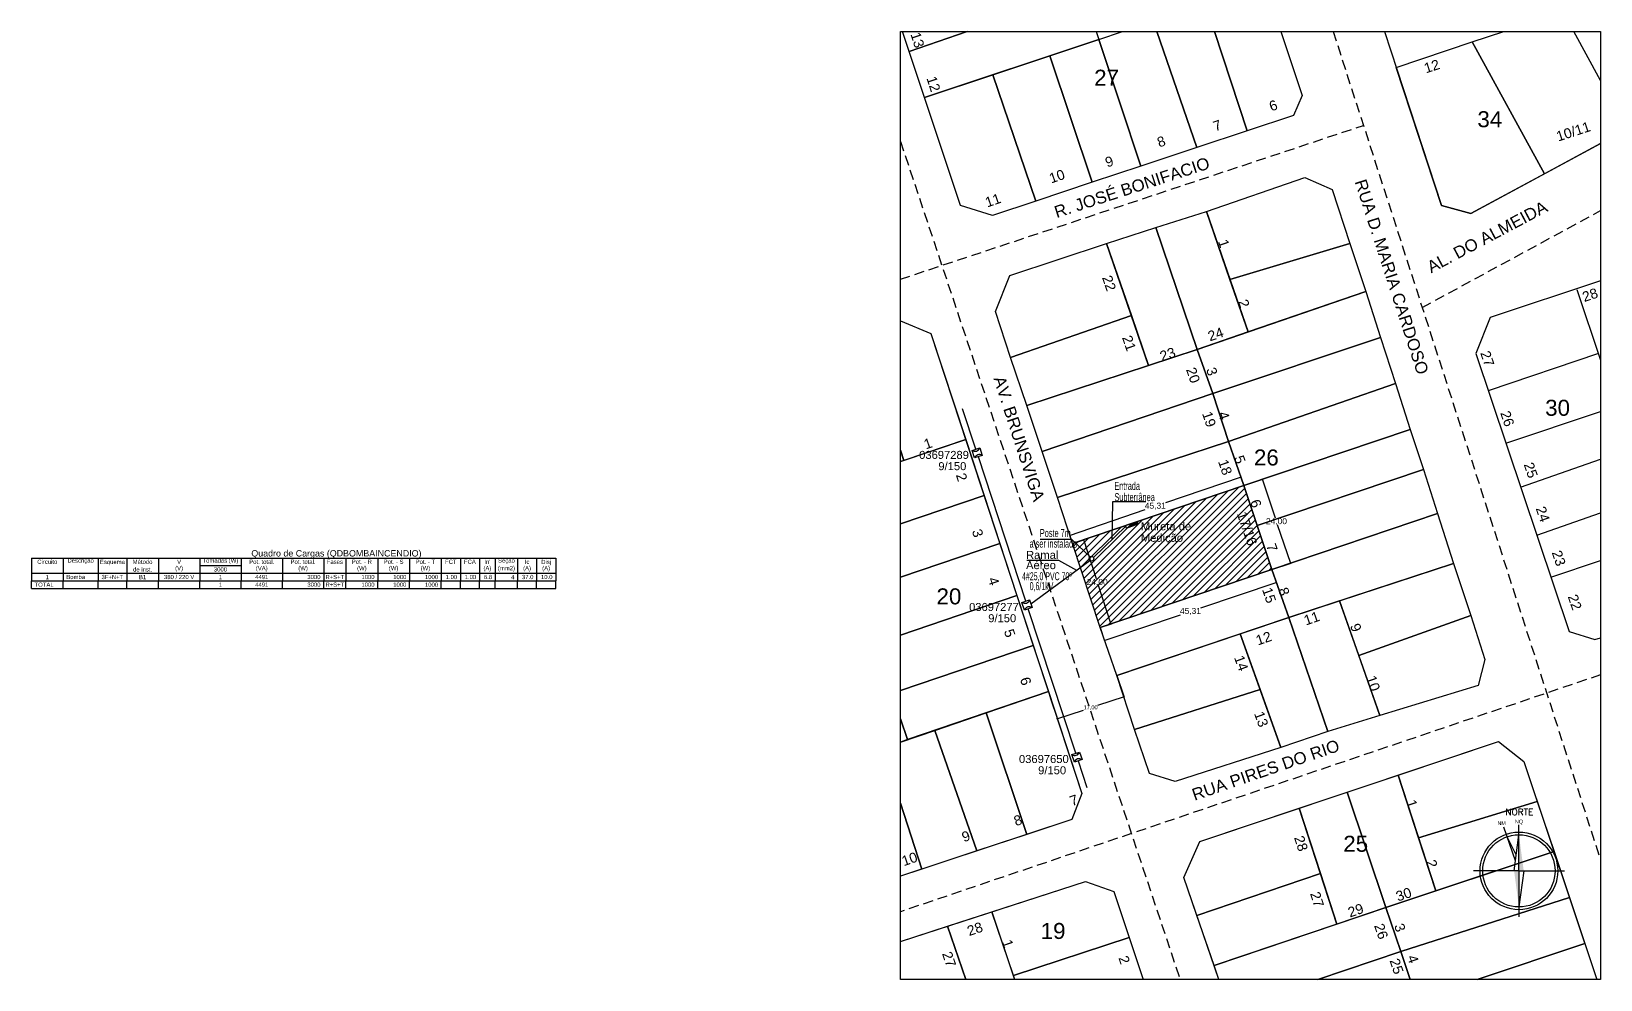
# Model space of a CAD drawing. Header units: inches. Extents: x -6.9 to 80.3, y -2.3 to 48.8.
# Drawn here: x 41.06 to 80.29, y 0.91 to 24.61 of the extents above; entities that cross this region are included whole.
import ezdxf
from ezdxf.enums import TextEntityAlignment as Align

# ---------------------------------------------------------------- set-up
doc = ezdxf.new("R2010")
doc.units = ezdxf.units.IN
doc.header["$MEASUREMENT"] = 0
doc.linetypes.add('HIDDEN', pattern=[0.375, 0.25, -0.125])
for name, color, linetype in [('Alvenaria', 7, 'Continuous'), ('carimbo', 7, 'Continuous'), ('Elétrico', 5, 'Continuous'), ('EQUIPAMENTOS', 7, 'Continuous'), ('projecao', 4, 'HIDDEN'), ('Telefonia', 7, 'Continuous'), ('Texto - Elétrica', 7, 'Continuous')]:
    doc.layers.add(name, color=color, linetype=linetype)
for name, color, linetype, lineweight in [('Cota', 7, 'Continuous', 25), ('DI-Linhas do quadro', 7, 'HIDDEN', 30), ('DI-Textos do quadro', 5, 'Continuous', 20), ('DI-Título do quadro', 5, 'Continuous', 30), ('TEXTO', 7, 'Continuous', 20)]:
    doc.layers.add(name, color=color, linetype=linetype, lineweight=lineweight)
doc.layers.add('VP', color=6, linetype='Continuous', plot=False)
doc.styles.add('Arial', font='arial.ttf')
doc.styles.add('ROMAND', font='arial.ttf')
doc.styles.add('ROMANT', font='romant')
doc.dimstyles.new('cotass', dxfattribs={"dimtxt": 0.1, "dimasz": 0.01, "dimexe": 0.01, "dimexo": 0, "dimgap": 0.01, "dimtad": 0, "dimtih": 1, "dimtoh": 1, "dimdec": 0, "dimlfac": 1000, "dimzin": 4, "dimdsep": 46, "dimtxsty": 'Arial', "dimblk": 'OBLIQUE', "dimcen": 0, "dimdle": 0.01, "dimclrd": 7, "dimclre": 7, "dimclrt": 2, "dimadec": 0, "dimazin": 1, "dimtfac": 1, "dimtdec": 0, "dimtix": 1, "dimtofl": 0, "dimtmove": 0, "dimatfit": 3, "dimldrblk": 'OPEN30', "dimfxl": 0, "dimtolj": 1, "dimtzin": 0, "dimlwd": -1, "dimarcsym": 0})

# ---------------------------------------------------------------- blocks, each defined once
blk = doc.blocks.new('_Oblique')
at = {"color": 0, "linetype": 'ByBlock', "lineweight": -2}
blk.add_line((-0.5, -0.5), (0.5, 0.5), dxfattribs=at)
blk = doc.blocks.new('*D5')
at = {"layer": 'Cota', "color": 7, "lineweight": -2, "transparency": 16777216}
for p, q in [((71.364, 13.26), (71.841, 13.42)), ((72.07, 11.16), (72.547, 11.32))]:
    blk.add_line(p, q, dxfattribs=at)
at = {"layer": 'Cota', "color": 7, "transparency": 16777216}
for p, q in [((71.828, 13.426), (72.155, 12.454)), ((72.541, 11.307), (72.213, 12.28))]:
    blk.add_line(p, q, dxfattribs=at)
at = {"layer": 'DEFPOINTS', "color": 0, "transparency": 16777216}
for p in [(71.831, 13.417), (71.364, 13.26), (72.07, 11.16)]:
    blk.add_point(p, dxfattribs=at)
at = {"layer": 'Cota', "color": 7, "transparency": 16777216, "xscale": 0.01, "yscale": 0.01, "zscale": 0.01}
for p, rotation in [((71.831, 13.417), 108.5882823860836), ((72.537, 11.317), 288.5882823860836)]:
    blk.add_blockref('_Oblique', p, dxfattribs=dict(at, rotation=rotation))
at = {"layer": 'Cota', "color": 2, "transparency": 16777216, "insert": (72.184, 12.367), "char_height": 0.15, "attachment_point": 5, "style": 'Arial'}
blk.add_mtext('\\A1;24.00', dxfattribs=at)
blk = doc.blocks.new('_Open30')
at = {"color": 0, "linetype": 'ByBlock', "lineweight": -2}
for p, q in [((-1, 0.3), (0, 0)), ((0, 0), (-1, -0.3)), ((0, 0), (-1, 0))]:
    blk.add_line(p, q, dxfattribs=at)
blk = doc.blocks.new('*D6')
at = {"layer": 'Cota', "color": 7, "transparency": 16777216}
for p, q in [((71.303, 13.471), (69.408, 12.828)), ((67.009, 12.014), (68.904, 12.657))]:
    blk.add_line(p, q, dxfattribs=at)
at = {"layer": 'Cota', "color": 7, "lineweight": -2, "transparency": 16777216}
for p, q in [((71.364, 13.26), (71.29, 13.477)), ((67.089, 11.81), (67.015, 12.027))]:
    blk.add_line(p, q, dxfattribs=at)
at = {"layer": 'DEFPOINTS', "color": 0, "transparency": 16777216}
for p in [(71.294, 13.467), (71.364, 13.26), (67.089, 11.81)]:
    blk.add_point(p, dxfattribs=at)
at = {"layer": 'Cota', "color": 7, "transparency": 16777216, "xscale": 0.01, "yscale": 0.01, "zscale": 0.01}
for p, rotation in [((71.294, 13.467), 18.73597466963692), ((67.019, 12.017), 198.7359746696369)]:
    blk.add_blockref('_Oblique', p, dxfattribs=dict(at, rotation=rotation))
at = {"layer": 'Cota', "color": 2, "transparency": 16777216, "insert": (69.156, 12.742), "char_height": 0.15, "attachment_point": 5, "style": 'Arial'}
blk.add_mtext('\\A1;45,31', dxfattribs=at)
blk = doc.blocks.new('*D7')
at = {"layer": 'Cota', "color": 7, "lineweight": -2, "transparency": 16777216}
for p, q in [((72.07, 11.16), (72.183, 10.827)), ((67.776, 9.71), (67.889, 9.377))]:
    blk.add_line(p, q, dxfattribs=at)
at = {"layer": 'Cota', "color": 7, "transparency": 16777216}
for p, q in [((72.189, 10.839), (70.284, 10.196)), ((67.876, 9.383), (69.781, 10.026))]:
    blk.add_line(p, q, dxfattribs=at)
at = {"layer": 'DEFPOINTS', "color": 0, "transparency": 16777216}
for p in [(72.07, 11.16), (67.776, 9.71), (67.886, 9.386)]:
    blk.add_point(p, dxfattribs=at)
at = {"layer": 'Cota', "color": 7, "transparency": 16777216, "xscale": 0.01, "yscale": 0.01, "zscale": 0.01}
for p, rotation in [((72.179, 10.836), 18.65983298043305), ((67.886, 9.386), 198.659832980433)]:
    blk.add_blockref('_Oblique', p, dxfattribs=dict(at, rotation=rotation))
at = {"layer": 'Cota', "color": 2, "transparency": 16777216, "insert": (70.033, 10.111), "char_height": 0.15, "attachment_point": 5, "style": 'Arial'}
blk.add_mtext('\\A1;45,31', dxfattribs=at)
blk = doc.blocks.new('*D8')
at = {"layer": 'Cota', "color": 7, "lineweight": -2, "transparency": 16777216}
for p, q in [((67.089, 11.81), (67.369, 11.902)), ((67.776, 9.71), (68.057, 9.802))]:
    blk.add_line(p, q, dxfattribs=at)
at = {"layer": 'Cota', "color": 7, "transparency": 16777216}
for p, q in [((67.357, 11.908), (67.675, 10.935)), ((68.05, 9.789), (67.732, 10.762))]:
    blk.add_line(p, q, dxfattribs=at)
at = {"layer": 'DEFPOINTS', "color": 0, "transparency": 16777216}
for p in [(67.089, 11.81), (67.776, 9.71), (68.047, 9.799)]:
    blk.add_point(p, dxfattribs=at)
at = {"layer": 'Cota', "color": 7, "transparency": 16777216, "xscale": 0.01, "yscale": 0.01, "zscale": 0.01}
for p, rotation in [((67.36, 11.899), 108.1274610038362), ((68.047, 9.799), 288.1274610038362)]:
    blk.add_blockref('_Oblique', p, dxfattribs=dict(at, rotation=rotation))
at = {"layer": 'Cota', "color": 2, "transparency": 16777216, "insert": (67.703, 10.849), "char_height": 0.15, "attachment_point": 5, "style": 'Arial'}
blk.add_mtext('\\A1;24.00', dxfattribs=at)
blk = doc.blocks.new('*D9')
at = {"layer": 'Cota', "color": 7, "lineweight": -2, "transparency": 16777216}
for p, q in [((68.195, 8.51), (68.373, 7.968)), ((66.531, 7.964), (66.709, 7.422))]:
    blk.add_line(p, q, dxfattribs=at)
at = {"layer": 'Cota', "color": 7, "transparency": 16777216}
for p, q in [((68.379, 7.981), (67.712, 7.762)), ((66.696, 7.429), (67.364, 7.648))]:
    blk.add_line(p, q, dxfattribs=at)
at = {"layer": 'DEFPOINTS', "color": 0, "transparency": 16777216}
for p in [(68.195, 8.51), (66.531, 7.964), (66.706, 7.432)]:
    blk.add_point(p, dxfattribs=at)
at = {"layer": 'Cota', "color": 7, "transparency": 16777216, "xscale": 0.01, "yscale": 0.01, "zscale": 0.01}
for p, rotation in [((68.37, 7.978), 18.17298431495181), ((66.706, 7.432), 198.1729843149519)]:
    blk.add_blockref('_Oblique', p, dxfattribs=dict(at, rotation=rotation))
at = {"layer": 'Cota', "color": 2, "transparency": 16777216, "insert": (67.538, 7.705), "char_height": 0.1, "attachment_point": 5, "style": 'Arial'}
blk.add_mtext('\\A1;17,00', dxfattribs=at)

msp = doc.modelspace()

# ---------------------------------------------------------------- hatches: boundary and pattern name
at = {"layer": 'carimbo'}
h = msp.add_hatch(dxfattribs=at)
h.set_pattern_fill('ANSI31', color=253, style=0)
h.set_pattern_definition([(45, (-2.81422, -33.79014), (-0.08838835, 0.08838835), [])])
h.paths.add_polyline_path([(67.7764, 9.7099), (67.0889, 11.8099), (71.3639, 13.2599), (72.0702, 11.1599)])
at = {"layer": 'VP'}
msp.add_hatch(color=2, dxfattribs=at).paths.add_polyline_path([(68.4318, 12.1965), (68.73, 12.2976), (68.709, 12.3594)])

# ---------------------------------------------------------------- linework, layer by layer
at = {"layer": 'Alvenaria'}
for p, q in [((68.0873, 12.8538), (68.0653, 11.9036)), ((68.916, 12.8538), (68.0873, 12.8538)), ((66.2809, 11.9205), (67.0598, 11.9205)), ((67.0598, 11.9205), (67.5468, 11.4565)), ((65.9469, 11.3921), (66.7362, 11.3921))]:
    msp.add_line(p, q, dxfattribs=at)
msp.add_lwpolyline([(65.9469, 11.3921), (66.7362, 11.3921), (67.1844, 11.1435)], dxfattribs=at)
at = {"layer": 'carimbo'}
for p, q in [((79.6952, 18.1599), (80.2858, 16.3955)), ((80.2309, 16.5593), (77.4792, 15.6225)), ((77.9175, 14.3192), (80.2858, 15.112)), ((78.2865, 13.2219), (80.2858, 13.92)), ((78.6911, 12.019), (80.2858, 12.5779)), ((79.044, 10.9698), (80.2858, 11.3845)), ((78.1572, 3.8807), (77.8702, 4.7171)), ((78.2439, 3.628), (78.2439, 4.7794)), ((78.2439, 3.628), (78.2439, 4.7794)), ((78.177, 4.0292), (77.9508, 4.4823)), ((78.1235, 3.628), (78.2439, 4.5311)), ((78.1235, 3.628), (78.2439, 4.5311)), ((78.2439, 3.628), (77.1085, 3.628)), ((78.3643, 3.628), (78.2439, 2.7248)), ((78.2439, 3.628), (78.2439, 2.4765)), ((78.3643, 3.628), (78.2439, 2.7248)), ((78.2439, 3.628), (78.2439, 2.4765)), ((78.2439, 3.628), (79.3793, 3.628))]:
    msp.add_line(p, q, dxfattribs=at)
for points in [[(62.7858, 24.6099), (80.2858, 24.6099), (80.2858, 0.9099), (62.7858, 0.9099)], [(66.5227, 24.0024), (67.7452, 24.4099), (68.7912, 21.2409), (67.5795, 20.838), (66.5227, 24.0024), (66.5227, 24.0024), (66.5227, 24.0024)], [(75.177, 23.708), (77.0771, 24.3451), (78.8811, 21.0511), (77.0389, 20.0599), (76.3077, 20.2599), (75.177, 23.708), (75.177, 23.708), (75.177, 23.708)], [(65.0958, 23.5267), (66.5227, 24.0024), (67.5795, 20.838), (66.1729, 20.3703), (65.0958, 23.5267), (65.0958, 23.5267), (65.0958, 23.5267)], [(63.3867, 22.9571), (65.0958, 23.5267), (66.1729, 20.3703), (65.0889, 20.0099), (64.2827, 20.2599), (63.3867, 22.9571), (63.3867, 22.9571), (63.3867, 22.9571)], [(71.0212, 18.4081), (70.4327, 20.1099), (72.8952, 20.9599), (73.5764, 20.6599), (74.0139, 19.3099), (71.0212, 18.4081), (71.0212, 18.4081), (71.0212, 18.4081)], [(71.4742, 17.098), (70.2014, 16.6599), (69.1702, 19.7099), (70.4327, 20.1099), (71.4742, 17.098), (71.4742, 17.098), (71.4742, 17.098)], [(70.2014, 16.6599), (68.9885, 16.2609), (67.9389, 19.3099), (69.1702, 19.7099), (70.2014, 16.6599), (70.2014, 16.6599), (70.2014, 16.6599)], [(67.9389, 19.3099), (68.5578, 17.5121), (65.5389, 16.4599), (65.1577, 17.6099), (65.5202, 18.5099), (67.9389, 19.3099), (67.9389, 19.3099), (67.9389, 19.3099)], [(71.4742, 17.098), (71.0212, 18.4081), (74.0139, 19.3099), (74.4139, 18.1099), (71.4742, 17.098), (71.4742, 17.098), (71.4742, 17.098)], [(70.5889, 15.5599), (70.2014, 16.6599), (74.4139, 18.1099), (74.7827, 16.9599), (70.5889, 15.5599), (70.5889, 15.5599), (70.5889, 15.5599)], [(68.5578, 17.5121), (68.9885, 16.2609), (65.9452, 15.2599), (65.5389, 16.4599), (68.5578, 17.5121), (68.5578, 17.5121), (68.5578, 17.5121)], [(70.9827, 14.3599), (70.5889, 15.5599), (74.7827, 16.9599), (75.1577, 15.8099), (70.9827, 14.3599), (70.9827, 14.3599), (70.9827, 14.3599)], [(70.2014, 16.6599), (70.5889, 15.5599), (66.3264, 14.1099), (65.9452, 15.2599), (70.2014, 16.6599), (70.2014, 16.6599), (70.2014, 16.6599)], [(71.3639, 13.2599), (70.9827, 14.3599), (75.1577, 15.8099), (75.5264, 14.6599), (71.3639, 13.2599), (71.3639, 13.2599), (71.3639, 13.2599)], [(70.5889, 15.5599), (70.9827, 14.3599), (66.7139, 12.9599), (66.3264, 14.1099), (70.5889, 15.5599), (70.5889, 15.5599), (70.5889, 15.5599)], [(71.701, 12.2576), (71.3639, 13.2599), (75.5264, 14.6599), (75.8577, 13.6599), (71.701, 12.2576), (71.701, 12.2576), (71.701, 12.2576)], [(70.9827, 14.3599), (71.3639, 13.2599), (67.0889, 11.8099), (66.7139, 12.9599), (70.9827, 14.3599), (70.9827, 14.3599), (70.9827, 14.3599)], [(72.0702, 11.1599), (71.701, 12.2576), (75.8577, 13.6599), (76.2077, 12.5599), (72.0702, 11.1599), (72.0702, 11.1599), (72.0702, 11.1599)], [(72.4952, 9.9599), (72.0702, 11.1599), (76.2077, 12.5599), (76.6077, 11.3099), (72.4952, 9.9599), (72.4952, 9.9599), (72.4952, 9.9599)], [(72.0702, 11.1599), (72.4952, 9.9599), (68.1952, 8.5099), (67.7764, 9.7099), (72.0702, 11.1599), (72.0702, 11.1599), (72.0702, 11.1599)], [(74.2405, 9.0104), (73.759, 10.3747), (76.6077, 11.3099), (77.0389, 10.0099), (74.2405, 9.0104), (74.2405, 9.0104), (74.2405, 9.0104)], [(72.4952, 9.9599), (73.759, 10.3747), (74.7702, 7.5099), (73.4639, 7.1099), (72.4952, 9.9599), (72.4952, 9.9599), (72.4952, 9.9599)], [(71.2758, 9.5487), (72.4952, 9.9599), (73.4639, 7.1099), (72.2952, 6.7099), (71.2758, 9.5487), (71.2758, 9.5487), (71.2758, 9.5487)], [(74.7702, 7.5099), (74.2405, 9.0104), (77.0389, 10.0099), (77.3889, 8.9099), (77.2264, 8.2599), (74.7702, 7.5099), (74.7702, 7.5099), (74.7702, 7.5099)], [(71.2758, 9.5487), (71.7747, 8.1593), (68.6389, 7.1599), (68.1952, 8.5099), (71.2758, 9.5487), (71.2758, 9.5487), (71.2758, 9.5487)], [(64.9268, 7.577), (66.4837, 8.1081), (67.3202, 5.5599), (67.0702, 4.9099), (65.948, 4.539), (64.9268, 7.577), (64.9268, 7.577), (64.9268, 7.577)], [(71.7747, 8.1593), (72.2952, 6.7099), (69.6514, 5.8599), (69.0077, 6.0599), (68.6389, 7.1599), (71.7747, 8.1593), (71.7747, 8.1593), (71.7747, 8.1593)], [(63.6416, 7.1386), (64.9268, 7.577), (65.948, 4.539), (64.6963, 4.1254), (63.6416, 7.1386), (63.6416, 7.1386), (63.6416, 7.1386)], [(75.7316, 4.4575), (75.2233, 6.0192), (77.7327, 6.8599), (78.3702, 6.3599), (78.7033, 5.3626), (75.7316, 4.4575), (75.7316, 4.4575), (75.7316, 4.4575)], [(76.1652, 3.1249), (74.9202, 2.7099), (73.9508, 5.5929), (75.2233, 6.0192), (76.1652, 3.1249), (76.1652, 3.1249), (76.1652, 3.1249)], [(74.9202, 2.7099), (73.6957, 2.2964), (72.7514, 5.1911), (73.9508, 5.5929), (74.9202, 2.7099), (74.9202, 2.7099), (74.9202, 2.7099)], [(72.7514, 5.1911), (73.2829, 3.562), (70.1952, 2.5099), (69.8702, 3.4599), (70.2702, 4.3599), (72.7514, 5.1911), (72.7514, 5.1911), (72.7514, 5.1911)], [(76.1652, 3.1249), (75.7316, 4.4575), (78.7033, 5.3626), (79.1216, 4.1103), (76.1652, 3.1249), (76.1652, 3.1249), (76.1652, 3.1249)], [(75.2889, 1.6099), (74.9202, 2.7099), (79.1216, 4.1103), (79.5054, 2.9612), (75.2889, 1.6099), (75.2889, 1.6099), (75.2889, 1.6099)], [(73.2829, 3.562), (73.6957, 2.2964), (70.6241, 1.2591), (70.1952, 2.5099), (73.2829, 3.562), (73.2829, 3.562), (73.2829, 3.562)], [(65.6139, 1.0099), (65.0666, 2.6019), (67.4077, 3.3599), (68.1202, 3.1099), (68.5042, 1.9587), (65.6139, 1.0099), (65.6139, 1.0099), (65.6139, 1.0099)]]:
    msp.add_lwpolyline(points, close=True, dxfattribs=at)
for points in [[(64.4493, 24.6099), (63.0014, 24.1099), (62.8377, 24.6099)], [(67.6785, 24.6099), (67.7452, 24.4099), (63.3867, 22.9571), (63.0014, 24.1099), (64.4493, 24.6099)], [(69.1935, 24.6099), (70.1902, 21.706), (68.7912, 21.2409), (67.7452, 24.4099), (68.3371, 24.6099)], [(70.6373, 24.6099), (71.4524, 22.1257), (70.1902, 21.706), (69.1935, 24.6099)], [(72.2907, 24.6099), (72.8264, 23.0099), (72.6077, 22.5099), (71.4524, 22.1257), (70.6373, 24.6099)], [(74.8813, 24.6099), (76.3077, 20.2599), (77.0389, 20.0599), (80.2858, 21.807)], [(80.2858, 21.807), (78.8811, 21.0511), (77.0771, 24.3451), (77.8666, 24.6099)], [(80.2858, 23.3811), (79.616, 24.6099)], [(80.2858, 18.3765), (77.5264, 17.4599), (77.1639, 16.5599), (79.5014, 9.6099), (80.1452, 9.4099), (80.2858, 9.4544)], [(62.7858, 17.3734), (63.5452, 17.0599), (64.4156, 14.4083), (62.8718, 13.8865), (62.7858, 14.139)], [(62.7858, 17.3734), (63.5452, 17.0599), (67.3202, 5.5599), (67.0702, 4.9099), (62.7858, 3.494)], [(62.7858, 13.8574), (64.4156, 14.4083), (64.8742, 13.0112), (62.7858, 12.304)], [(62.7858, 14.139), (62.8718, 13.8865), (62.7858, 13.8574)], [(62.7858, 12.304), (64.8742, 13.0112), (65.2693, 11.8075), (62.7858, 10.965)], [(62.7858, 10.965), (65.2693, 11.8075), (65.6952, 10.5099), (62.7858, 9.5212)], [(62.7858, 9.5212), (65.6952, 10.5099), (66.1046, 9.2629), (62.7858, 8.1333)], [(62.7858, 8.1333), (66.1046, 9.2629), (66.4837, 8.1081), (62.9647, 6.9076), (62.7858, 7.4301)], [(62.7858, 7.4301), (62.9647, 6.9076), (62.7866, 6.8463)], [(62.7858, 6.846), (63.6416, 7.1386), (64.6963, 4.1254), (63.317, 3.6696), (62.7858, 5.3208)], [(70.7437, 0.9099), (69.8702, 3.4599), (70.2702, 4.3599), (77.7327, 6.8599), (78.3702, 6.3599), (80.1906, 0.9099)], [(62.7858, 5.3208), (63.317, 3.6696), (62.7858, 3.494)], [(62.7858, 1.8634), (67.4077, 3.3599), (68.1202, 3.1099), (68.8542, 0.9099)], [(75.5295, 0.9099), (75.2889, 1.6099), (79.5054, 2.9612), (79.8899, 1.8102), (77.1969, 0.9099)], [(64.4232, 0.9099), (63.9626, 2.2444), (65.0666, 2.6019), (65.6355, 0.9099)], [(70.7437, 0.9099), (70.6241, 1.2591), (74.9202, 2.7099), (75.2889, 1.6099), (73.2161, 0.9099)], [(62.7858, 1.8634), (63.9626, 2.2444), (64.4217, 0.9099)], [(65.6466, 0.9099), (65.6139, 1.0099), (68.5042, 1.9587), (68.8542, 0.9099)], [(73.2161, 0.9099), (75.2889, 1.6099), (75.5295, 0.9099)], [(77.1969, 0.9099), (79.8899, 1.8102), (80.1906, 0.9099)]]:
    msp.add_lwpolyline(points, dxfattribs=at)
for radius in [0.9711, 0.9032]:
    msp.add_circle((78.2439, 3.628), radius, dxfattribs=at)
for points in [[(78.2439, 3.628), (78.3643, 3.628), (78.2439, 4.5311), (78.2439, 3.628)], [(78.3643, 3.628), (78.2439, 3.628), (78.2439, 4.5311)], [(78.2439, 3.628), (78.3643, 3.628), (78.2439, 4.5311), (78.2439, 3.628)], [(78.3643, 3.628), (78.2439, 3.628), (78.2439, 4.5311)], [(78.1235, 3.628), (78.2439, 3.628), (78.2439, 2.7248)], [(78.1235, 3.628), (78.2439, 3.628), (78.2439, 2.7248)]]:
    msp.add_solid(points, dxfattribs=at)
at = {"layer": 'DI-Linhas do quadro', "linetype": 'Continuous'}
for p, q in [((41.0624, 11.4476), (54.1675, 11.4476)), ((41.0624, 11.4476), (41.0624, 10.8757)), ((41.8566, 11.4476), (41.8566, 10.8757)), ((42.7303, 11.4476), (42.7303, 10.8757)), ((43.4451, 11.4476), (43.4451, 10.8757)), ((44.2394, 11.4476), (44.2394, 10.8757)), ((45.2719, 11.4476), (45.2719, 10.8757)), ((46.3044, 11.4476), (46.3044, 10.8757)), ((47.3369, 11.4476), (47.3369, 10.8757)), ((48.3695, 11.4476), (48.3695, 10.8757)), ((48.9254, 11.4476), (48.9254, 10.8757)), ((49.7197, 11.4476), (49.7197, 10.8757)), ((50.5139, 11.4476), (50.5139, 10.8757)), ((51.3082, 11.4476), (51.3082, 10.8757)), ((51.7847, 11.4476), (51.7847, 10.8757)), ((52.2613, 11.4476), (52.2613, 10.8757)), ((52.6584, 11.4476), (52.6584, 10.8757)), ((53.2144, 11.4476), (53.2144, 10.8757)), ((53.6909, 11.4476), (53.6909, 10.8757)), ((54.1675, 11.4476), (54.1675, 10.8757)), ((41.0624, 11.0663), (54.1675, 11.0663)), ((45.2719, 11.2569), (46.3044, 11.2569)), ((41.0624, 10.8757), (54.1675, 10.8757)), ((41.0624, 10.6851), (41.0624, 10.8757)), ((41.0624, 10.6851), (41.0624, 10.8757)), ((41.0624, 10.6851), (54.1675, 10.6851)), ((41.8566, 10.6851), (41.8566, 10.8757)), ((42.7303, 10.6851), (42.7303, 10.8757)), ((43.4451, 10.6851), (43.4451, 10.8757)), ((44.2394, 10.6851), (44.2394, 10.8757)), ((45.2719, 10.6851), (45.2719, 10.8757)), ((46.3044, 10.6851), (46.3044, 10.8757)), ((47.3369, 10.6851), (47.3369, 10.8757)), ((48.3695, 10.6851), (48.3695, 10.8757)), ((48.9254, 10.6851), (48.9254, 10.8757)), ((49.7197, 10.6851), (49.7197, 10.8757)), ((50.5139, 10.6851), (50.5139, 10.8757)), ((51.3082, 10.6851), (51.3082, 10.8757)), ((51.7847, 10.6851), (51.7847, 10.8757)), ((52.2613, 10.6851), (52.2613, 10.8757)), ((52.6584, 10.6851), (52.6584, 10.8757)), ((53.2144, 10.6851), (53.2144, 10.8757)), ((53.6909, 10.6851), (53.6909, 10.8757)), ((54.1675, 10.6851), (54.1675, 10.8757))]:
    msp.add_line(p, q, dxfattribs=at)
at = {"layer": 'Elétrico'}
for p, q in [((65.918, 10.3679), (64.7328, 13.9784)), ((67.6088, 11.4613), (68.4159, 12.2433)), ((66.0442, 10.3041), (67.5181, 11.3892)), ((67.1655, 6.5674), (65.9804, 10.1779))]:
    msp.add_line(p, q, dxfattribs=at)
for points in [[(64.7655, 14.1996), (64.8278, 14.0095), (64.6378, 13.9472), (64.5754, 14.1372)], [(66.013, 10.3991), (66.0754, 10.2091), (65.8854, 10.1467), (65.823, 10.3367)], [(67.2606, 6.5986), (67.3229, 6.4086), (67.1329, 6.3462), (67.0705, 6.5362)]]:
    msp.add_lwpolyline(points, close=True, dxfattribs=at)
msp.add_circle((67.5595, 11.4303), 0.0583, dxfattribs=at)
for centre, start, end in [((64.6471, 14.2396), 235.04288, 341.30309), ((64.7562, 13.9071), 55.04288, 161.30309), ((65.8946, 10.4392), 235.04288, 341.30309), ((66.0038, 10.1066), 55.04288, 161.30309), ((67.1422, 6.6387), 235.04288, 341.30309), ((67.2513, 6.3061), 55.04288, 161.30309)]:
    msp.add_arc(centre, 0.125, start, end, dxfattribs=at)
at = {"layer": 'projecao'}
for points in [[(73.5991, 24.6099), (80.2858, 3.8953)], [(62.7858, 18.4163), (74.3577, 22.2599)], [(62.7858, 21.8603), (69.7754, 0.9099)], [(75.8264, 17.7099), (80.2858, 20.1312)], [(80.2858, 8.5274), (62.7858, 2.6073)]]:
    msp.add_lwpolyline(points, dxfattribs=at)
at = {"layer": 'Telefonia', "color": 5}
msp.add_line((64.6705, 14.1684), (64.3399, 15.1754), dxfattribs=at)
at = {"layer": 'Texto - Elétrica', "color": 2}
for p, q in [((68.4318, 12.1965), (68.4109, 12.2583)), ((68.4318, 12.1965), (68.4159, 12.2433)), ((68.4318, 12.1965), (68.73, 12.2976)), ((68.73, 12.2976), (68.709, 12.3594))]:
    msp.add_line(p, q, dxfattribs=at)
at = {"layer": 'Texto - Elétrica', "color": 5}
msp.add_line((67.2279, 6.3774), (67.4467, 5.711), dxfattribs=at)
at = {"layer": 'Texto - Elétrica', "color": 2}
msp.add_lwpolyline([(67.7764, 9.7099), (67.0889, 11.8099), (71.3639, 13.2599), (72.0702, 11.1599), (67.7764, 9.7099)], dxfattribs=at)
at = {"layer": 'VP', "color": 2}
msp.add_line((68.4318, 12.1965), (68.709, 12.3594), dxfattribs=at)

# ---------------------------------------------------------------- texts
at = {"layer": 'carimbo'}
for tag, height, style, p in [('NORTE', 0.16229, 'ROMANT', (78.2551, 5.0176)), ('NM', 0.096, 'ROMAND', (77.8113, 4.7732)), ('NQ', 0.096, 'ROMAND', (78.2447, 4.813))]:
    msp.add_attdef(tag, text='NM', height=height, dxfattribs=dict(at, style=style)).set_placement(p, align=Align.CENTER)
at = {"layer": 'DI-Textos do quadro', "char_height": 0.1059, "line_spacing_factor": 0.798, "style": 'Arial'}
for s, insert, width, attachment_point in [('Circuito', (41.4595, 11.2992), 0.989941, 8), ('Descrição', (42.2935, 11.2992), 1.298587, 8), ('Esquema', (43.0875, 11.2643), 1.23316, 8), ('Método', (43.842, 11.2992), 0.972873, 8), ('V', (44.7555, 11.2992), 0.194859, 8), ('Tomadas (W)', (45.788, 11.2992), 1.765111, 8), ('Pot. total.', (46.8205, 11.2992), 1.23316, 8), ('Pot. total.', (47.853, 11.2992), 1.23316, 8), ('Fases', (48.6475, 11.2992), 0.795082, 8), ('Pot. - R', (49.3225, 11.2992), 0.988519, 8), ('Pot. - S', (50.117, 11.2992), 0.972873, 8), ('Pot. - T', (50.911, 11.2992), 0.955805, 8), ('FCT', (51.5465, 11.2992), 0.566087, 8), ('FCA', (52.023, 11.2992), 0.583155, 8), ("In'", (52.46, 11.2992), 0.298689, 8), ('Seção', (52.9365, 11.2992), 0.827796, 8), ('Ic', (53.4525, 11.2992), 0.227573, 8), ('Disj', (53.929, 11.2643), 0.486437, 8), ('1', (41.4595, 10.9182), 0.162146, 8), ('Bomba', (41.936, 10.9182), 0.924514, 7), ('3F+N+T', (43.0875, 10.9182), 1.069592, 8), ('de inst.', (43.842, 11.1087), 0.941582, 8), ('B1', (43.842, 10.9182), 0.357005, 8), ('380 / 220 V', (44.7555, 10.9182), 1.492023, 8), ('(V)', (44.7555, 11.1087), 0.388296, 8), ('3000', (45.788, 11.1087), 0.648582, 8), ('1', (45.788, 10.9182), 0.162146, 8), ('4491', (46.8205, 10.9182), 0.648582, 8), ('(VA)', (46.8205, 11.1087), 0.583155, 8), ('(W)', (47.853, 11.1087), 0.467946, 8), ('3000', (48.29, 10.9182), 0.648582, 9), ('R+S+T', (48.6475, 10.9182), 0.924514, 8), ('(W)', (49.3225, 11.1087), 0.467946, 8), ('1000', (49.6405, 10.9182), 0.648582, 9), ('(W)', (50.117, 11.1087), 0.467946, 8), ('1000', (50.4345, 10.9182), 0.648582, 9), ('(W)', (50.911, 11.1087), 0.467946, 8), ('1000', (51.229, 10.9182), 0.648582, 9), ('1.00', (51.7055, 10.9182), 0.567509, 9), ('1.00', (52.182, 10.9182), 0.567509, 9), ('(A)', (52.46, 11.1087), 0.388296, 8), ('6.8', (52.579, 10.9182), 0.405364, 9), ('(mm2)', (52.9365, 11.1087), 0.842019, 8), ('4', (53.135, 10.9182), 0.162146, 9), ('37.0', (53.6115, 10.9182), 0.567509, 9), ('(A)', (53.4525, 11.1087), 0.388296, 8), ('10.0', (54.088, 10.9182), 0.567509, 9), ('(A)', (53.929, 11.1087), 0.388296, 8), ('TOTAL', (41.142, 10.7272), 0.938737, 7), ('1', (45.788, 10.7272), 0.162146, 8), ('4491', (46.8205, 10.7272), 0.648582, 8), ('3000', (48.29, 10.7272), 0.648582, 9), ('R+S+T', (48.6475, 10.7272), 0.924514, 8), ('1000', (49.6405, 10.7272), 0.648582, 9), ('1000', (50.4345, 10.7272), 0.648582, 9), ('1000', (51.229, 10.7272), 0.648582, 9)]:
    msp.add_mtext(s, dxfattribs=dict(at, insert=insert, width=width, attachment_point=attachment_point))
at = {"layer": 'DI-Título do quadro', "insert": (48.687, 11.4373), "char_height": 0.15885, "width": 8.310852, "attachment_point": 8, "line_spacing_factor": 0.798, "style": 'Arial'}
msp.add_mtext('Quadro de Cargas (QDBOMBAINCENDIO)', dxfattribs=at)
at = {"layer": 'EQUIPAMENTOS', "style": 'Arial'}
for s, p in [('03697289', (63.2526, 13.9247)), ('9/150', (63.732, 13.6431)), ('Mureta de', (68.7932, 12.1408)), ('Medição', (68.7932, 11.8526)), ('Aéreo', (65.9245, 11.1694)), ('Ramal', (65.9245, 11.4245)), ('03697277', (64.5002, 10.1242)), ('9/150', (64.9795, 9.8426)), ('03697650', (65.7477, 6.3237)), ('9/150', (66.227, 6.0422))]:
    msp.add_text(s, height=0.2, dxfattribs=at).set_placement(p)
for s, width, p in [('Entrada', 0.6, (68.1309, 13.149)), ('Subterrânea', 0.6, (68.1337, 12.8694)), ('Poste 7m', 0.6, (66.2699, 11.9716)), ('a ser instalado', 0.6, (66.0122, 11.7068)), ('4#25,0 PVC 70º', 0.5, (65.8239, 10.8917)), ('0,6/1kV', 0.5, (66.015, 10.6451))]:
    msp.add_text(s, height=0.2, dxfattribs=dict(at, width=width)).set_placement(p)
at = {"layer": 'TEXTO', "style": 'Arial'}
for s, height, rotation, p in [('13', 0.25, 288, (63.0326, 24.5421)), ('12', 0.25, 18, (75.9202, 23.5599)), ('12', 0.25, 288, (63.4326, 23.4421)), ('6', 0.25, 19, (72.053, 22.6072)), ('7', 0.25, 19, (70.653, 22.1072)), ('8', 0.25, 19, (69.253, 21.7072)), ('10/11', 0.25, 18, (79.226, 21.8557)), ('R. JOSÉ BONIFACIO', 0.3, 18, (66.6899, 19.9409)), ('9', 0.25, 19, (67.953, 21.2072)), ('10', 0.25, 19, (66.553, 20.8072)), ('RUA D. MARIA CARDOSO', 0.3, 288, (74.1353, 20.854)), ('11', 0.25, 19, (64.953, 20.2072)), ('AL. DO ALMEIDA', 0.3, 28, (76.0503, 18.5612)), ('1', 0.25, 289, (70.7202, 19.3599)), ('22', 0.25, 289, (67.8202, 18.4599)), ('28', 0.25, 19, (79.8791, 17.8431)), ('2', 0.25, 289, (71.2202, 17.8599)), ('21', 0.25, 289, (68.3202, 16.9599)), ('24', 0.25, 19, (70.5202, 16.8599)), ('23', 0.25, 19, (69.3202, 16.3599)), ('27', 0.25, 289, (77.2734, 16.5735)), ('20', 0.25, 289, (69.9202, 16.1599)), ('3', 0.25, 289, (70.4202, 16.1599)), ('AV. BRUNSVIGA', 0.3, 288, (65.1059, 15.934)), ('19', 0.25, 289, (70.3202, 15.0599)), ('4', 0.25, 289, (70.7202, 15.0599)), ('26', 0.25, 289, (77.7734, 15.0735)), ('1', 0.25, 19, (63.4202, 14.1599)), ('18', 0.25, 289, (70.7202, 13.8599)), ('5', 0.25, 289, (71.1202, 13.9599)), ('25', 0.25, 289, (78.3605, 13.7867)), ('2', 0.25, 288, (64.1677, 13.523)), ('17/16', 0.25, 289, (71.1896, 12.5558)), ('6', 0.25, 289, (71.5202, 12.8599)), ('24', 0.25, 289, (78.6605, 12.6867)), ('3', 0.25, 288, (64.5677, 12.123)), ('7', 0.25, 289, (71.9202, 11.7599)), ('23', 0.25, 289, (79.0605, 11.5867)), ('4', 0.25, 288, (64.9677, 10.923)), ('15', 0.25, 289, (71.8202, 10.6599)), ('8', 0.25, 289, (72.2202, 10.6599)), ('22', 0.25, 289, (79.4605, 10.4867)), ('11', 0.25, 19, (72.9202, 9.7599)), ('9', 0.25, 289, (74.0202, 9.7599)), ('5', 0.25, 288, (65.3677, 9.623)), ('12', 0.25, 19, (71.7202, 9.2599)), ('14', 0.25, 290, (71.1202, 8.9599)), ('6', 0.25, 288, (65.7677, 8.423)), ('10', 0.25, 289, (74.4202, 8.4599)), ('13', 0.25, 290, (71.6202, 7.5599)), ('RUA PIRES DO RIO', 0.3, 19, (70.1356, 5.3782)), ('7', 0.25, 19, (67.0694, 5.2429)), ('1', 0.25, 288, (75.4202, 5.3599)), ('8', 0.25, 19, (65.6694, 4.7429)), ('9', 0.25, 19, (64.3694, 4.3429)), ('28', 0.25, 288, (72.6202, 4.4599)), ('10', 0.25, 19, (62.8694, 3.7429)), ('2', 0.25, 288, (75.9202, 3.8599)), ('30', 0.25, 19, (75.2202, 2.8599)), ('27', 0.25, 288, (73.0202, 3.0599)), ('29', 0.25, 19, (74.0202, 2.4599)), ('28', 0.25, 19, (64.5034, 1.9958)), ('26', 0.25, 289, (74.6202, 2.2599)), ('3', 0.25, 289, (75.1202, 2.2599)), ('27', 0.25, 289, (63.8202, 1.5599)), ('1', 0.25, 289, (65.3202, 1.8599)), ('2', 0.25, 289, (68.2293, 1.4549)), ('25', 0.25, 289, (75.0067, 1.3868)), ('4', 0.25, 289, (75.4472, 1.4749))]:
    msp.add_text(s, height=height, rotation=rotation, dxfattribs=at).set_placement(p)
for s, p in [('27', (67.6273, 23.252)), ('34', (77.2062, 22.2146)), ('30', (78.8994, 15.0023)), ('26', (71.6202, 13.7599)), ('20', (63.6861, 10.2889)), ('25', (73.8533, 4.1053)), ('19', (66.2897, 1.9262))]:
    msp.add_text(s, height=0.4, dxfattribs=at).set_placement(p)

# ---------------------------------------------------------------- dimensions: what is measured, and where the dimension line sits
at = {"layer": 'Cota'}
for p1, p2, distance, text, picture, middle in [((67.0889, 11.8099), (71.3639, 13.2599), 0.2191, '45,31', '*D6', (69.156, 12.7424)), ((72.0702, 11.1599), (71.3639, 13.2599), -0.4929, '24.00', '*D5', (72.1842, 12.367)), ((67.0889, 11.8099), (67.7764, 9.7099), 0.2849, '24.00', '*D8', (67.7034, 10.8485)), ((72.0702, 11.1599), (67.7764, 9.7099), 0.3416, '45,31', '*D7', (70.0326, 10.1112))]:
    dim = msp.add_aligned_dim(p1=p1, p2=p2, distance=distance, text=text, dimstyle='cotass', override={"dimtxt": 0.15}, dxfattribs=at)
    dim.commit()
    dim.dimension.update_dxf_attribs({"geometry": picture, "text_midpoint": middle})
dim = msp.add_aligned_dim(p1=(68.1952, 8.5099), p2=(66.5311, 7.9636), distance=0.5598, text='17,00', dimstyle='cotass', dxfattribs=at)
dim.commit()
dim.dimension.update_dxf_attribs({"geometry": '*D9', "text_midpoint": (67.5377, 7.7048)})

doc.saveas('drawing.dxf')
